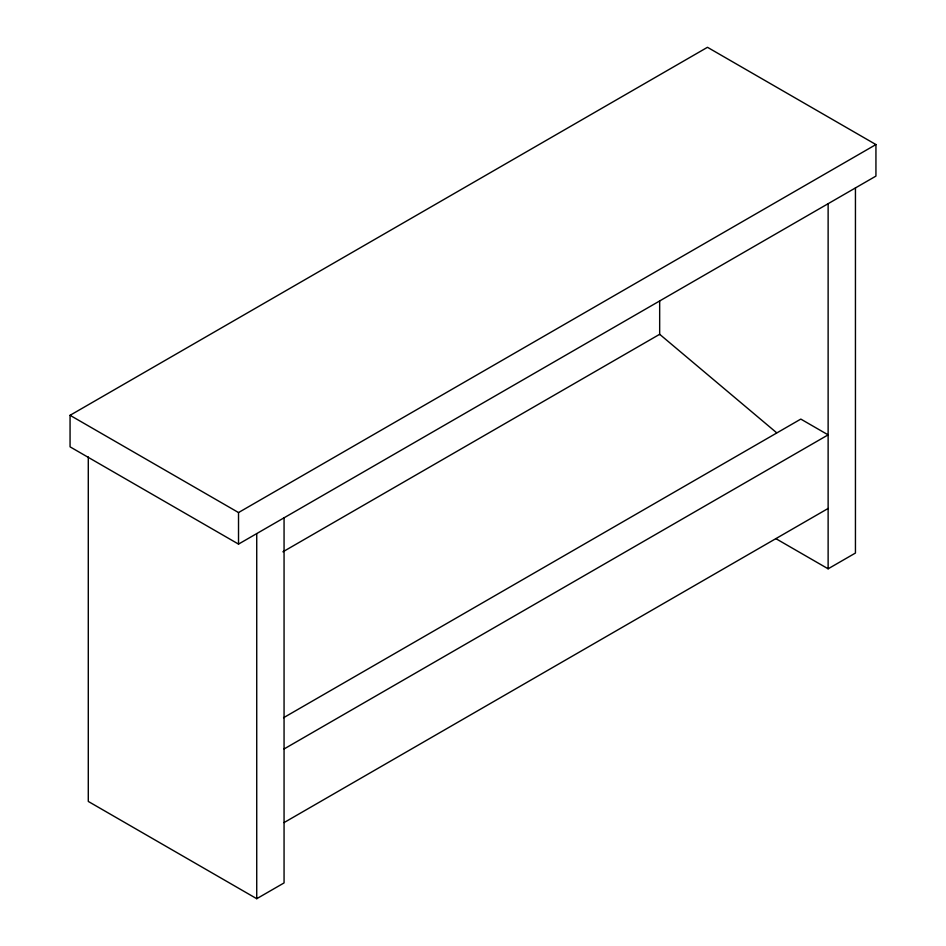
<?xml version="1.0" encoding="UTF-8"?>
<svg xmlns="http://www.w3.org/2000/svg" width="946" height="946" viewBox="0 0 946 946"><rect width="100%" height="100%" fill="white"/><g stroke="black" fill="none" stroke-linecap="round" stroke-linejoin="round"><path stroke-width="1.42" d="M70.063 415.306L707.478 47.3L875.937 144.561L875.937 176.098L238.522 544.104L70.063 446.843L70.063 415.306L238.522 512.555L875.937 144.561M282.901 551.814L659.669 334.293L776.642 432.76M283.564 717.718L800.813 419.09L828.128 434.864L284.06 748.972M284.06 822.582L828.128 508.463M88.285 456.942L88.285 801.439L256.733 898.7L284.06 882.925L284.06 517.817M775.803 538.605L828.128 568.806L855.444 553.043L855.444 187.935M828.128 203.697L828.128 568.806M659.669 300.781L659.669 334.636M256.733 533.591L256.733 898.7M238.522 512.555L238.522 544.104"/></g></svg>
